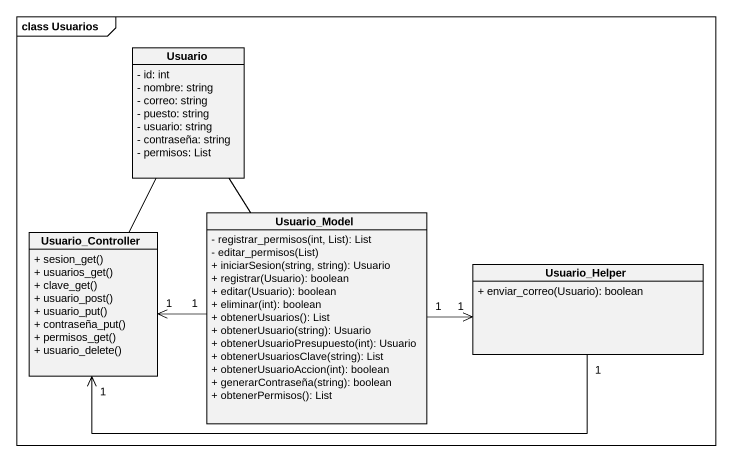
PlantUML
@startuml
mainframe class Usuarios
hide circle
hide empty members
skinparam classAttributeIconSize 0
class Usuario {
  - id: int
  - nombre: string
  - correo: string
  - puesto: string
  - usuario: string
  - contraseña: string
  - permisos: List
}
class Usuario_Controller {
  + sesion_get()
  + usuarios_get()
  + clave_get()
  + usuario_post()
  + usuario_put()
  + contraseña_put()
  + permisos_get()
  + usuario_delete()
}
class Usuario_Model {
  - registrar_permisos(int, List): List
  - editar_permisos(List)
  + iniciarSesion(string, string): Usuario
  + registrar(Usuario): boolean
  + editar(Usuario): boolean
  + eliminar(int): boolean
  + obtenerUsuarios(): List
  + obtenerUsuario(string): Usuario
  + obtenerUsuarioPresupuesto(int): Usuario
  + obtenerUsuariosClave(string): List
  + obtenerUsuarioAccion(int): boolean
  + generarContraseña(string): boolean
  + obtenerPermisos(): List
}
class Usuario_Helper {
  + enviar_correo(Usuario): boolean
}
Usuario -- Usuario_Controller
Usuario -- Usuario_Model
Usuario_Model "1" -left-> "1" Usuario_Controller
Usuario_Model "1" -right-> "1" Usuario_Helper
Usuario_Helper "1" -left-> "1" Usuario_Controller
@enduml
